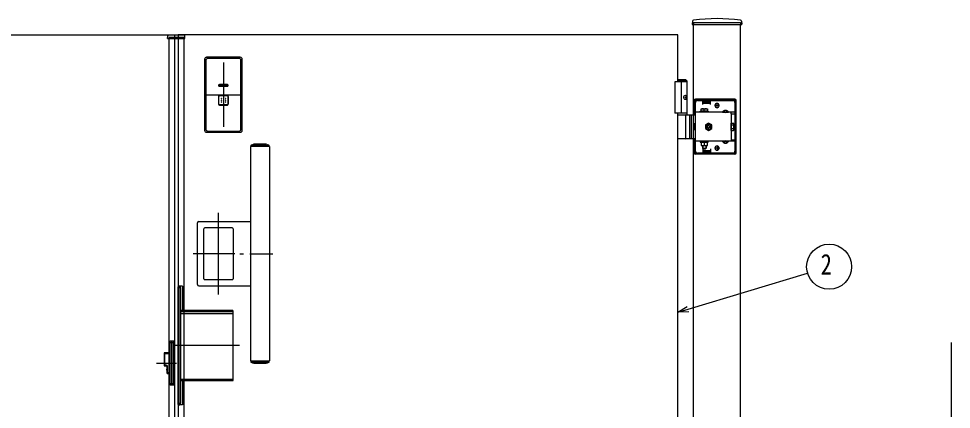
# Model space of a CAD drawing. Units: millimetres, scale not verified. Extents: x -4205 to 4205, y -2970 to 2970.
# Drawn here: x -517 to 976, y 851 to 1476 of the extents above; entities that cross this region are included whole.
import ezdxf
from ezdxf.enums import TextEntityAlignment as Align

# ---------------------------------------------------------------- set-up
doc = ezdxf.new("R2010")
doc.units = ezdxf.units.MM
doc.header["$LTSCALE"] = 12
for name, color, linetype in [('0-3_YKK_12', 2, 'Continuous'), ('0-4_YKK_A1', 4, 'Continuous'), ('0-5_YKK_D', 6, 'Continuous')]:
    doc.layers.add(name, color=color, linetype=linetype)
doc.styles.add('ＭＳ ゴシック', font='')
doc.styles.get('ＭＳ ゴシック').set_extended_font_data('MS Gothic')

msp = doc.modelspace()

# ---------------------------------------------------------------- linework, layer by layer
at = {"layer": '0-3_YKK_12'}
for p, q in [((-188.98, 1405.7), (-188.98, 1302.7)), ((-215.49, 1354.2), (-162.49, 1354.2))]:
    msp.add_line(p, q, dxfattribs=at)
at = {"layer": '0-4_YKK_A1'}
for p, q in [((561.68, 1471.9), (561.42, 1467.03)), ((561.92, 1466.5), (640.12, 1466.5)), ((563.52, 1470), (563.52, 1466.5)), ((563.52, 170), (563.52, 1466.5)), ((638.52, 170), (638.52, 1466.5)), ((640.36, 1471.9), (640.62, 1467.03)), ((-278.38, 1444.5), (-278.17, 1448.55)), ((-251.79, 1449.5), (-277.17, 1449.5)), ((-250.58, 1444.5), (-250.79, 1448.55)), ((538.52, 1375), (538.52, 1450)), ((-278.38, 1444.5), (-250.58, 1444.5)), ((-276.48, 1446.5), (-252.48, 1446.5)), ((-276.48, 1446.5), (-276.48, 1444.5)), ((-276.48, 1444.5), (-276.48, 255.5)), ((-252.48, 1446.5), (-252.48, 1444.5)), ((-252.48, 1444.5), (-252.48, 255.5)), ((-218.99, 1411.21), (-218.99, 1297.19)), ((-217.31, 1409.52), (-218.99, 1411.21)), ((-217.1, 1409.32), (-217.1, 1299.08)), ((-161.98, 1414.2), (-216, 1414.2)), ((-216, 1414.2), (-214.31, 1412.52)), ((-163.87, 1412.31), (-214.11, 1412.31)), ((-163.66, 1412.52), (-161.98, 1414.2)), ((-160.88, 1299.08), (-160.88, 1409.32)), ((-158.99, 1411.21), (-160.67, 1409.52)), ((-158.99, 1297.19), (-158.99, 1411.21)), ((551.02, 1378), (538.52, 1378)), ((553.02, 1376), (538.52, 1376)), ((543.52, 1375), (543.52, 1325)), ((551.02, 1378), (553.02, 1376)), ((553.02, 1322), (553.02, 1376)), ((-196.69, 1369.4), (-196.69, 1369)), ((-182.54, 1370.65), (-195.44, 1370.65)), ((-195.44, 1367.75), (-182.54, 1367.75)), ((-195.24, 1370.45), (-182.74, 1370.45)), ((-182.74, 1367.95), (-195.24, 1367.95)), ((-181.29, 1369), (-181.29, 1369.4)), ((-196.69, 1351.9), (-196.69, 1339)), ((-196.49, 1339.2), (-196.49, 1351.7)), ((-182.54, 1353.15), (-195.44, 1353.15)), ((-195.24, 1352.95), (-182.74, 1352.95)), ((-181.49, 1351.7), (-181.49, 1339.2)), ((-181.29, 1339), (-181.29, 1351.9)), ((550.71, 1350.42), (551.3, 1350.42)), ((550.71, 1349.58), (551.3, 1349.58)), ((551.72, 1352.1), (552.32, 1352.1)), ((551.72, 1347.9), (552.32, 1347.9)), ((564.52, 1322), (564.52, 1345)), ((566.02, 1322), (566.02, 1345)), ((629.52, 1347), (566.52, 1347)), ((629.52, 1345.5), (566.52, 1345.5)), ((567.02, 1345.5), (567.02, 1347)), ((569.52, 1345), (578.52, 1345)), ((575.02, 1345.5), (575.02, 1347)), ((578.52, 1338.5), (578.52, 1345)), ((578.52, 1344), (590.52, 1344)), ((579.52, 1342.5), (579.52, 1345.5)), ((589.52, 1342.5), (589.52, 1345.5)), ((590.52, 1338.5), (590.52, 1345)), ((590.52, 1345), (626.52, 1345)), ((630.02, 1261), (630.02, 1345)), ((631.52, 1261), (631.52, 1345)), ((-195.44, 1337.75), (-182.54, 1337.75)), ((-182.74, 1337.95), (-195.24, 1337.95)), ((566.52, 1264), (566.52, 1342)), ((575.52, 1331.8), (585.52, 1331.8)), ((575.52, 1327.8), (575.52, 1331.8)), ((578.52, 1341), (590.52, 1341)), ((589.52, 1342.5), (579.52, 1342.5)), ((580.52, 1327.8), (580.52, 1331.37)), ((585.52, 1331.8), (585.52, 1327.8)), ((605.02, 1337), (597.02, 1337)), ((597.77, 1336.75), (597.77, 1337.25)), ((601.02, 1333), (601.02, 1341)), ((604.27, 1336.75), (604.27, 1337.25)), ((612.17, 1328.7), (613.37, 1326.23)), ((616.87, 1328.7), (615.66, 1326.23)), ((629.52, 1342), (629.52, 1323.7)), ((553.02, 1325), (533.52, 1325)), ((538.52, 375), (538.52, 1325)), ((538.52, 1322), (563.52, 1322)), ((551.33, 1285.5), (551.33, 1320.5)), ((557.02, 1322), (557.02, 1284)), ((559.52, 1322), (559.52, 1284)), ((563.52, 1322), (566.52, 1322)), ((566.02, 1323.7), (564.52, 1323.7)), ((629.52, 1326.2), (566.52, 1326.2)), ((574.27, 1327.8), (586.77, 1327.8)), ((574.27, 1326.2), (574.27, 1327.8)), ((586.77, 1326.2), (574.27, 1326.2)), ((585.52, 1327.8), (575.52, 1327.8)), ((586.77, 1327.8), (586.77, 1326.2)), ((609.77, 1326.71), (619.27, 1326.71)), ((609.77, 1326.71), (609.77, 1326.2)), ((609.77, 1326.2), (619.27, 1326.2)), ((613.37, 1326.23), (614.52, 1325.62)), ((615.66, 1326.23), (614.52, 1325.62)), ((619.27, 1326.71), (619.27, 1326.2)), ((623.52, 1323.7), (623.52, 1326.2)), ((623.52, 1323.7), (629.52, 1323.7)), ((623.52, 1323.7), (623.52, 1282.3)), ((-218.99, 1297.19), (-217.31, 1298.88)), ((-160.67, 1298.88), (-158.99, 1297.19)), ((587.52, 1308.77), (582.52, 1305.89)), ((582.52, 1305.89), (582.52, 1300.11)), ((582.52, 1300.11), (587.52, 1297.23)), ((584.37, 1302.4), (585.61, 1302.4)), ((586.92, 1306.15), (586.92, 1304.91)), ((588.12, 1306.15), (586.92, 1306.15)), ((586.92, 1301.09), (586.92, 1299.85)), ((592.52, 1305.89), (587.52, 1308.77)), ((587.52, 1297.23), (592.52, 1300.11)), ((588.12, 1304.91), (588.12, 1306.15)), ((590.67, 1303.6), (589.43, 1303.6)), ((589.43, 1302.4), (590.67, 1302.4)), ((590.67, 1302.4), (590.67, 1303.6)), ((592.52, 1300.11), (592.52, 1305.89)), ((623.82, 1306.9), (623.52, 1306.9)), ((623.82, 1299.1), (623.52, 1299.1)), ((623.82, 1308.77), (627.37, 1308.77)), ((623.82, 1297.23), (623.82, 1308.77)), ((623.82, 1299.1), (623.82, 1306.9)), ((623.82, 1305.89), (627.37, 1305.89)), ((623.82, 1300.11), (627.37, 1300.11)), ((627.82, 1308), (627.37, 1308.77)), ((627.82, 1308), (627.82, 1298)), ((-214.31, 1295.88), (-216, 1294.2)), ((-216, 1294.2), (-161.98, 1294.2)), ((-214.11, 1296.09), (-163.87, 1296.09)), ((-161.98, 1294.2), (-163.66, 1295.88)), ((563.52, 1284), (538.52, 1284)), ((566.52, 1284), (563.52, 1284)), ((564.52, 1261), (564.52, 1284)), ((566.02, 1261), (566.02, 1284)), ((623.82, 1297.23), (627.37, 1297.23)), ((627.82, 1298), (627.37, 1297.23)), ((-145.48, 1271.5), (-145.48, 928.5)), ((-117.48, 1271.5), (-145.48, 1271.5)), ((-145.18, 1272.87), (-145.18, 1271.5)), ((-144.2, 1273.31), (-116.76, 1273.31)), ((-120.73, 1275), (-140.23, 1275)), ((-115.48, 1271.5), (-117.48, 1271.5)), ((-115.78, 1271.5), (-115.78, 1272.87)), ((-115.48, 1271.5), (-115.48, 928.5)), ((566.02, 1282.3), (564.52, 1282.3)), ((629.52, 1279.8), (566.52, 1279.8)), ((586.77, 1279.8), (574.27, 1279.8)), ((574.27, 1279.8), (574.27, 1278.2)), ((574.27, 1278.2), (586.77, 1278.2)), ((575.52, 1278.2), (575.52, 1273.2)), ((585.52, 1278.2), (575.52, 1278.2)), ((575.52, 1273.2), (585.52, 1273.2)), ((577.32, 1279.8), (577.32, 1278.2)), ((577.52, 1273.2), (577.52, 1268.8)), ((578.06, 1273.2), (578.06, 1268.26)), ((580.52, 1278.2), (580.52, 1273.63)), ((582.98, 1273.2), (582.98, 1268.26)), ((583.52, 1273.2), (583.52, 1268.8)), ((583.72, 1279.8), (583.72, 1278.2)), ((585.52, 1273.2), (585.52, 1278.2)), ((586.77, 1278.2), (586.77, 1279.8)), ((605.02, 1269), (597.02, 1269)), ((597.77, 1269.25), (597.77, 1268.75)), ((601.02, 1273), (601.02, 1265)), ((604.27, 1269.25), (604.27, 1268.75)), ((609.77, 1279.8), (619.27, 1279.8)), ((609.77, 1279.29), (609.77, 1279.8)), ((609.77, 1279.29), (619.27, 1279.29)), ((612.17, 1277.3), (613.37, 1279.77)), ((613.37, 1279.77), (614.52, 1280.38)), ((615.66, 1279.77), (614.52, 1280.38)), ((616.87, 1277.3), (615.66, 1279.77)), ((619.27, 1279.29), (619.27, 1279.8)), ((623.52, 1282.3), (623.52, 1279.8)), ((623.52, 1282.3), (629.52, 1282.3)), ((629.52, 1282.3), (629.52, 1264)), ((629.52, 1260.5), (566.52, 1260.5)), ((629.52, 1259), (566.52, 1259)), ((567.02, 1259), (567.02, 1260.5)), ((578.52, 1261), (569.52, 1261)), ((575.02, 1259), (575.02, 1260.5)), ((577.52, 1268.8), (583.52, 1268.8)), ((577.52, 1268.8), (578.52, 1267.8)), ((578.52, 1267.8), (582.52, 1267.8)), ((578.52, 1267.5), (578.52, 1261)), ((578.52, 1265), (590.52, 1265)), ((578.52, 1262), (590.52, 1262)), ((579.52, 1263.5), (579.52, 1260.5)), ((589.52, 1263.5), (579.52, 1263.5)), ((583.52, 1268.8), (582.52, 1267.8)), ((589.52, 1263.5), (589.52, 1260.5)), ((590.52, 1267.5), (590.52, 1261)), ((626.52, 1261), (590.52, 1261)), ((-197.48, 1165.46), (-197.48, 1034.66)), ((-230.48, 1050.5), (-230.48, 1149.5)), ((-228.48, 1151.5), (-145.48, 1151.5)), ((-220.48, 1060), (-220.48, 1140)), ((-174.98, 1141.5), (-218.98, 1141.5)), ((-173.48, 1140), (-173.48, 1060)), ((-170.76, 1100), (-237.59, 1100)), ((-162.45, 1100), (-156.71, 1100)), ((-146.94, 1100), (-109.98, 1100)), ((-261.48, 1047), (-261.28, 1047)), ((-261.48, 1047), (-261.48, 859)), ((-261.28, 859), (-261.28, 1047)), ((-258.48, 1048), (-260.48, 1048)), ((-260.48, 1048), (-260.48, 1047.8)), ((-260.48, 1047.8), (-258.48, 1047.8)), ((-260.48, 1045.75), (-259.48, 1046.75)), ((-260.48, 1045.75), (-260.48, 860.25)), ((-260.48, 1045.75), (-257.48, 1045.75)), ((-257.48, 1046.75), (-259.48, 1046.75)), ((-258.73, 1046.75), (-258.98, 1047)), ((-258.73, 1046.75), (-258.98, 1046.75)), ((-254.48, 1048), (-258.48, 1048)), ((-258.48, 1048), (-258.48, 1047.8)), ((-258.48, 1047.8), (-257.48, 1047.8)), ((-258.48, 1047.8), (-258.48, 1047)), ((-258.48, 1047), (-257.48, 1047)), ((-257.78, 1047), (-257.62, 1046.84)), ((-257.48, 1046.75), (-257.57, 1046.75)), ((-257.48, 1047), (-257.48, 1047.8)), ((-257.48, 1045.75), (-257.48, 1046.75)), ((-257.48, 1045.75), (-257.48, 860.25)), ((-254.48, 1048), (-254.48, 1008)), ((-228.48, 1048.5), (-145.48, 1048.5)), ((-218.98, 1058.5), (-174.98, 1058.5)), ((-261.48, 1006.51), (-261.48, 987.48)), ((-173.98, 1004), (-257.48, 1004)), ((-174.48, 1009), (-257.38, 1009)), ((-257.38, 1008), (-173.98, 1008)), ((-173.98, 1004.5), (-257.38, 1004.5)), ((-174.98, 1004), (-174.98, 1004.5)), ((-173.98, 1008), (-173.48, 1008)), ((-173.98, 1008), (-173.98, 1004.5)), ((-173.98, 1004.5), (-173.48, 1004.5)), ((-173.48, 1004), (-173.98, 1004)), ((-173.98, 1004), (-173.98, 898.5)), ((-173.48, 1004.5), (-173.48, 1008)), ((-173.48, 898.5), (-173.48, 1004)), ((-274.48, 959.5), (-274.48, 958)), ((-273.98, 958), (-273.98, 960)), ((-271.98, 960), (-273.98, 960)), ((-271.98, 960), (-271.98, 958)), ((-271.98, 958), (-271.98, 892)), ((-271.48, 959.5), (-271.48, 958)), ((-270.98, 958), (-270.98, 960)), ((-268.98, 960), (-270.98, 960)), ((-268.98, 960), (-268.98, 958)), ((-268.98, 958), (-268.98, 892)), ((-268.48, 892), (-268.48, 958)), ((-267.68, 960), (-267.68, 958)), ((-267.68, 958), (-267.68, 892)), ((-267.48, 958), (-267.68, 958)), ((-267.48, 958), (-267.48, 959.8)), ((-283.98, 940.5), (-283.98, 921.5)), ((-282.98, 940.5), (-283.98, 940.5)), ((-274.48, 941.5), (-282.98, 941.5)), ((-282.98, 940.5), (-282.98, 941.5)), ((-282.98, 921.5), (-282.98, 940.5)), ((-282.98, 940.5), (-274.48, 940.5)), ((-163.48, 953), (-265.48, 953)), ((-261.63, 939), (-261.62, 939.22)), ((-261.63, 939), (-261.63, 937.5)), ((-261.63, 934.5), (-261.63, 933)), ((-261.54, 936.89), (-261.59, 937.08)), ((-261.59, 934.92), (-261.54, 935.11)), ((-261.54, 932.39), (-261.59, 932.58)), ((-261.54, 939.61), (-261.48, 939.77)), ((-261.48, 936.73), (-261.54, 936.89)), ((-261.54, 935.11), (-261.48, 935.27)), ((-261.48, 932.23), (-261.54, 932.39)), ((-145.48, 928.5), (-115.48, 928.5)), ((-145.18, 928.5), (-145.18, 927.13)), ((-116.76, 926.69), (-144.2, 926.69)), ((-115.78, 927.13), (-115.78, 928.5)), ((-295.98, 925), (-263.98, 925)), ((-282.98, 921.5), (-283.98, 921.5)), ((-282.98, 921.5), (-282.98, 920.5)), ((-280.48, 921.5), (-282.98, 921.5)), ((-282.98, 920.5), (-280.48, 920.5)), ((-280.48, 921.5), (-280.48, 920.5)), ((-279.68, 914.5), (-279.68, 915.26)), ((-279.68, 915.26), (-279.48, 915.26)), ((-279.68, 914.5), (-279.48, 914.5)), ((-279.68, 913.74), (-279.68, 914.5)), ((-279.68, 913.58), (-279.68, 913.74)), ((-279.68, 913.74), (-279.48, 913.74)), ((-279.68, 913.58), (-279.48, 913.58)), ((-279.48, 919.5), (-279.48, 909.5)), ((-278.48, 919.5), (-279.48, 919.5)), ((-278.48, 909.5), (-278.48, 919.5)), ((-140.23, 925), (-120.73, 925)), ((-278.48, 909.5), (-279.48, 909.5)), ((-274.48, 909.5), (-278.48, 909.5)), ((-278.48, 909.5), (-278.48, 908.5)), ((-278.48, 908.5), (-274.48, 908.5)), ((-173.98, 898.5), (-257.48, 898.5)), ((-257.48, 897), (-173.98, 897)), ((-254.48, 897), (-254.48, 858)), ((-173.98, 898.5), (-173.98, 897)), ((-173.98, 898.5), (-173.48, 898.5)), ((-173.48, 897.5), (-173.48, 898.5)), ((-271.98, 892), (-273.98, 892)), ((-273.98, 890), (-271.98, 890)), ((-271.98, 892), (-271.98, 890)), ((-271.48, 892), (-271.98, 892)), ((-268.98, 892), (-270.98, 892)), ((-270.98, 890), (-268.98, 890)), ((-268.98, 892), (-268.98, 890)), ((-268.48, 892), (-268.98, 892)), ((-268.48, 892), (-268.48, 890)), ((-267.68, 892), (-268.48, 892)), ((-268.48, 890), (-267.68, 890)), ((-267.68, 892), (-267.68, 890)), ((-267.68, 892), (-267.48, 892)), ((-261.28, 859), (-261.48, 859)), ((-260.48, 860.25), (-260.48, 859)), ((-257.48, 860.25), (-260.48, 860.25)), ((-259.48, 859.25), (-260.48, 860.25)), ((-258.48, 859), (-260.48, 859)), ((-260.48, 858), (-258.48, 858)), ((-259.48, 859.25), (-257.48, 859.25)), ((-258.73, 859.25), (-258.98, 859.25)), ((-258.73, 859.25), (-258.98, 859)), ((-254.48, 858), (-258.95, 858)), ((-258.48, 859), (-258.48, 858.2)), ((-257.48, 859), (-258.48, 859)), ((-257.48, 858.2), (-258.48, 858.2)), ((-258.48, 858.2), (-258.48, 858)), ((-257.78, 859), (-257.62, 859.16)), ((-257.48, 859.25), (-257.57, 859.25)), ((-257.48, 859.25), (-257.48, 860.25)), ((-257.48, 858.2), (-257.48, 859))]:
    msp.add_line(p, q, dxfattribs=at)
for points in [[(563.52, 1470), (638.52, 1470), (638.52, 1466.5)], [(-667.48, 1450), (-267.48, 1450), (-267.48, 250), (-667.48, 250), (-667.48, 325)], [(538.52, 1450), (-261.48, 1450), (-261.48, 250), (538.52, 250), (538.52, 325)], [(553.02, 1375), (533.52, 1375), (533.52, 1325)], [(551.3, 1350.42), (551.41, 1350.44), (551.52, 1350.48), (551.62, 1350.56), (551.71, 1350.67), (551.78, 1350.79), (551.82, 1350.94), (551.84, 1351.1), (551.84, 1351.26)], [(551.84, 1348.74), (551.84, 1348.9), (551.82, 1349.06), (551.78, 1349.21), (551.71, 1349.33), (551.62, 1349.44), (551.52, 1349.52), (551.41, 1349.56), (551.3, 1349.58)], [(552.43, 1351.26), (552.46, 1351.1), (552.5, 1350.94), (552.57, 1350.79), (552.65, 1350.67), (552.75, 1350.56), (552.81, 1350.51)], [(552.81, 1349.49), (552.75, 1349.44), (552.65, 1349.33), (552.57, 1349.21), (552.5, 1349.06), (552.46, 1348.9), (552.43, 1348.74)], [(566.52, 1297.9), (564.52, 1297.9), (564.52, 1308.1), (566.52, 1308.1)], [(585.61, 1303.6), (584.37, 1303.6), (584.37, 1302.4)], [(586.92, 1299.85), (588.12, 1299.85), (588.12, 1301.09)], [(-258.48, 1047), (-260.48, 1047), (-260.48, 1045.75)], [(-273.98, 892), (-273.98, 958), (-274.48, 958), (-274.48, 892)], [(-273.98, 958), (-271.98, 958), (-271.48, 958)], [(-270.98, 892), (-270.98, 958), (-271.48, 958), (-271.48, 892)], [(-270.98, 958), (-268.98, 958), (-268.48, 958)], [(-267.68, 960), (-268.48, 960), (-268.48, 958), (-267.68, 958)], [(-267.48, 890.2), (-267.48, 892), (-267.48, 958)], [(-261.59, 937.08), (-261.62, 937.28), (-261.63, 937.5)], [(-261.63, 934.5), (-261.62, 934.72), (-261.59, 934.92)], [(-261.59, 932.58), (-261.62, 932.78), (-261.63, 933)], [(-261.62, 939.22), (-261.59, 939.42), (-261.54, 939.61)], [(-279.68, 915.26), (-279.68, 915.42), (-279.48, 915.42)], [(-273.98, 890), (-273.98, 892), (-274.48, 892), (-274.48, 890.5)], [(-270.98, 890), (-270.98, 892), (-271.48, 892), (-271.48, 890.5)], [(-258.48, 858.2), (-260.48, 858.2), (-260.48, 858)]]:
    msp.add_lwpolyline(points, dxfattribs=at)
for centre, radius, start, end in [((561.92, 1467), 0.5, 177, 270), ((563.67, 1471.8), 2, 96.74435, 177), ((601.02, 1156), 320, 83.25565, 96.74435), ((638.37, 1471.8), 2, 3, 83.25565), ((640.12, 1467), 0.5, 270, 3), ((-277.17, 1448.5), 1, 90, 177), ((-251.79, 1448.5), 1, 3, 90), ((-216, 1411.21), 2.99, 89.95769, 180.04231), ((-214.11, 1409.32), 2.99, 89.95769, 180.04231), ((-163.87, 1409.32), 2.99, 359.95769, 90.04231), ((-161.98, 1411.21), 2.99, 359.95769, 90.04231), ((-195.44, 1369.4), 1.25, 90, 180), ((-195.44, 1369), 1.25, 180, 270), ((-195.24, 1369.2), 1.25, 90, 180), ((-195.24, 1369.2), 1.25, 180, 270), ((-182.74, 1369.2), 1.25, 0, 90), ((-182.74, 1369.2), 1.25, 270, 0), ((-182.54, 1369.4), 1.25, 0, 90), ((-182.54, 1369), 1.25, 270, 0), ((-195.44, 1351.9), 1.25, 90, 180), ((-195.24, 1351.7), 1.25, 90, 180), ((-192.49, 1348.2), 0.3, 0, 180), ((-192.49, 1348.2), 0.3, 180, 0), ((-192.49, 1345.45), 0.3, 0, 180), ((-192.49, 1345.45), 0.3, 180, 0), ((-188.99, 1348.2), 0.3, 0, 180), ((-188.99, 1348.2), 0.3, 180, 0), ((-188.99, 1345.45), 0.3, 0, 180), ((-188.99, 1345.45), 0.3, 180, 0), ((-185.49, 1348.2), 0.3, 0, 180), ((-185.49, 1348.2), 0.3, 180, 0), ((-185.49, 1345.45), 0.3, 0, 180), ((-185.49, 1345.45), 0.3, 180, 0), ((-182.74, 1351.7), 1.25, 0, 90), ((-182.54, 1351.9), 1.25, 0, 90), ((566.52, 1345), 2, 90, 180), ((566.52, 1345), 0.5, 90, 180), ((569.52, 1342), 3, 90, 180), ((626.52, 1342), 3, 0, 90), ((629.52, 1345), 2, 0, 90), ((629.52, 1345), 0.5, 0, 90), ((-195.44, 1339), 1.25, 180, 270), ((-195.24, 1339.2), 1.25, 180, 270), ((-192.49, 1342.7), 0.3, 0, 180), ((-192.49, 1342.7), 0.3, 180, 0), ((-188.99, 1342.7), 0.3, 0, 180), ((-188.99, 1342.7), 0.3, 180, 0), ((-185.49, 1342.7), 0.3, 0, 180), ((-185.49, 1342.7), 0.3, 180, 0), ((-182.74, 1339.2), 1.25, 270, 0), ((-182.54, 1339), 1.25, 270, 0), ((578.02, 1324.37), 7.43, 70.34714, 109.65286), ((583.02, 1324.37), 7.43, 70.34714, 109.65286), ((601.02, 1337.25), 3.25, 0, 180), ((601.02, 1336.75), 3.25, 180, 0), ((614.52, 1323.43), 5.77, 34.65097, 145.34903), ((549.83, 1320.5), 1.5, 0, 90), ((-214.11, 1299.08), 2.99, 179.95769, 270.04231), ((-163.87, 1299.08), 2.99, 269.95769, 0.04231), ((587.52, 1303), 5, 76.88299, 190.15922), ((587.52, 1303), 5, 190.15922, 76.88299), ((587.52, 1303), 4.3, 83.27178, 183.77043), ((587.52, 1303), 4.3, 183.77043, 83.27178), ((585.61, 1304.91), 1.31, 270, 0), ((585.61, 1301.09), 1.31, 0, 90), ((589.43, 1304.91), 1.31, 180, 270), ((589.43, 1301.09), 1.31, 90, 180), ((625.26, 1307.33), 2.56, 325.61575, 34.38425), ((625.26, 1298.67), 2.56, 325.61575, 34.38425), ((618.27, 1303), 9.55, 342.41205, 17.58795), ((-216, 1297.19), 2.99, 179.95769, 270.04231), ((-161.98, 1297.19), 2.99, 269.95769, 0.04231), ((549.83, 1285.5), 1.5, 270, 0), ((-144.38, 1272.87), 0.8, 110.76843, 180), ((-130.48, 1236.22), 40, 104.21682, 110.76843), ((-140.23, 1274.7), 0.3, 90, 104.21682), ((-140.23, 1274.7), 0.3, 61.29529, 90), ((-130.48, 1292.51), 20, 241.29529, 250.4307), ((-137.08, 1273.94), 0.3, 250.4307, 279.9206), ((-130.48, 1236.22), 38, 80.0794, 99.9206), ((-123.88, 1273.94), 0.3, 260.0794, 289.5693), ((-130.48, 1292.51), 20, 289.5693, 298.70471), ((-120.73, 1274.7), 0.3, 90, 118.70471), ((-120.73, 1274.7), 0.3, 75.78318, 90), ((-130.48, 1236.22), 40, 69.23157, 75.78318), ((-116.58, 1272.87), 0.8, 0, 69.23157), ((578.02, 1280.63), 7.43, 250.34714, 289.65286), ((583.02, 1280.63), 7.43, 250.34714, 289.65286), ((601.02, 1269.25), 3.25, 0, 180), ((614.52, 1282.57), 5.77, 214.65097, 325.34903), ((566.52, 1261), 2, 180, 270), ((566.52, 1261), 0.5, 180, 270), ((569.52, 1264), 3, 180, 270), ((601.02, 1268.75), 3.25, 180, 0), ((626.52, 1264), 3, 270, 0), ((629.52, 1261), 0.5, 270, 0), ((629.52, 1261), 2, 270, 0), ((-228.48, 1149.5), 2, 90, 180), ((-218.98, 1140), 1.5, 90, 180), ((-218.98, 1140), 1.5, 90, 180), ((-174.98, 1140), 1.5, 0, 90), ((-174.98, 1140), 1.5, 0, 90), ((-218.98, 1060), 1.5, 180, 270), ((-218.98, 1060), 1.5, 180, 270), ((-174.98, 1060), 1.5, 270, 0), ((-174.98, 1060), 1.5, 270, 0), ((-260.48, 1047), 1, 90, 180), ((-260.48, 1047), 0.8, 90, 180), ((-257.68, 1047.8), 0.2, 359.99999, 90), ((-257.76, 1046.7), 0.2, 14.47751, 45), ((-228.48, 1050.5), 2, 180, 270), ((-174.75, 1008.21), 0.833, 56.97271, 70.80427), ((-174.48, 1008), 1, 359.99999, 90), ((-174.61, 1008.44), 0.566, 36.82942, 57.37008), ((-174.65, 1008.43), 0.61, 15.92634, 34.81764), ((-175.79, 1008.09), 1.8, 9.7701, 16.15978), ((-176.6, 1007.89), 2.62, 6.7729, 11.15422), ((-970.87, 967.78), 797.9, 2.88926, 2.90366), ((-273.98, 959.5), 0.5, 90, 180.00001), ((-271.98, 959.5), 0.5, 0, 90), ((-270.98, 959.5), 0.5, 90, 180.00001), ((-268.98, 959.5), 0.5, 0, 90), ((-267.68, 959.8), 0.2, 0, 90), ((-282.98, 940.5), 1, 90, 180.00001), ((-261.03, 938.25), 0.5, 154.95324, 180), ((-261.03, 938.25), 0.5, 180, 205.04676), ((-261.03, 933.75), 0.5, 154.95324, 180), ((-261.03, 933.75), 0.5, 180, 205.04676), ((-144.38, 927.13), 0.8, 180, 249.23157), ((-130.48, 963.78), 40, 249.23157, 255.78318), ((-130.48, 907.49), 20, 109.5693, 118.70471), ((-137.08, 926.06), 0.3, 80.0794, 109.5693), ((-130.48, 963.78), 38, 260.0794, 279.9206), ((-123.88, 926.06), 0.3, 70.4307, 99.9206), ((-130.48, 907.49), 20, 61.29529, 70.4307), ((-130.48, 963.78), 40, 284.21682, 290.76843), ((-116.58, 927.13), 0.8, 290.76843, 0), ((-282.98, 921.5), 1, 179.99999, 270), ((-280.48, 919.5), 2, 0, 90), ((-280.48, 919.5), 1, 0, 90), ((-140.23, 925.3), 0.3, 255.78318, 270), ((-140.23, 925.3), 0.3, 270, 298.70471), ((-120.73, 925.3), 0.3, 241.29529, 270), ((-120.73, 925.3), 0.3, 270, 284.21682), ((-278.48, 909.5), 1, 179.99999, 270), ((-173.98, 897.5), 0.5, 270, 0.00001), ((-273.98, 890.5), 0.5, 179.99999, 270), ((-271.98, 890.5), 0.5, 270, 0), ((-270.98, 890.5), 0.5, 179.99999, 270), ((-268.98, 890.5), 0.5, 270, 0), ((-267.68, 890.2), 0.2, 270, 0), ((-260.48, 859), 1, 180, 270), ((-260.48, 859), 0.8, 180, 270), ((-257.68, 858.2), 0.2, 270, 0.00001), ((-257.76, 859.3), 0.2, 315, 345.52249)]:
    msp.add_arc(centre, radius, start, end, dxfattribs=at)
msp.add_ellipse((550.36, 1350), major_axis=(0, -3.5), ratio=0.707107, dxfattribs=at)
for centre, start_param, end_param in [((544.35, 1350), 4.6657054, 4.7590726), ((545.54, 1350), 4.8528504, 4.9478932), ((545.54, 1350), 4.4768847, 4.5719276), ((546.13, 1350), 4.8528504, 4.9478932), ((546.13, 1350), 4.4768847, 4.5719276)]:
    msp.add_ellipse(centre, major_axis=(0, 9), ratio=0.707107, start_param=start_param, end_param=end_param, dxfattribs=at)
at = {"layer": '0-5_YKK_D'}
for points in [[(538.3, 1006.5), (554.58, 1011.39), (745.97, 1068.85)], [(555.89, 1007.03), (538.3, 1006.5), (553.27, 1015.76)], [(976.02, 170), (976.02, 320), (976.02, 957.8)]]:
    msp.add_lwpolyline(points, dxfattribs=at)
msp.add_circle((780.45, 1079.21), 36, dxfattribs=at)

# ---------------------------------------------------------------- texts
at = {"layer": '0-5_YKK_D', "style": 'ＭＳ ゴシック', "width": 0.8}
msp.add_text('2', height=32.99, dxfattribs=at).set_placement((766.89, 1056.71), align=Align.BOTTOM_LEFT)

doc.saveas('drawing.dxf')
